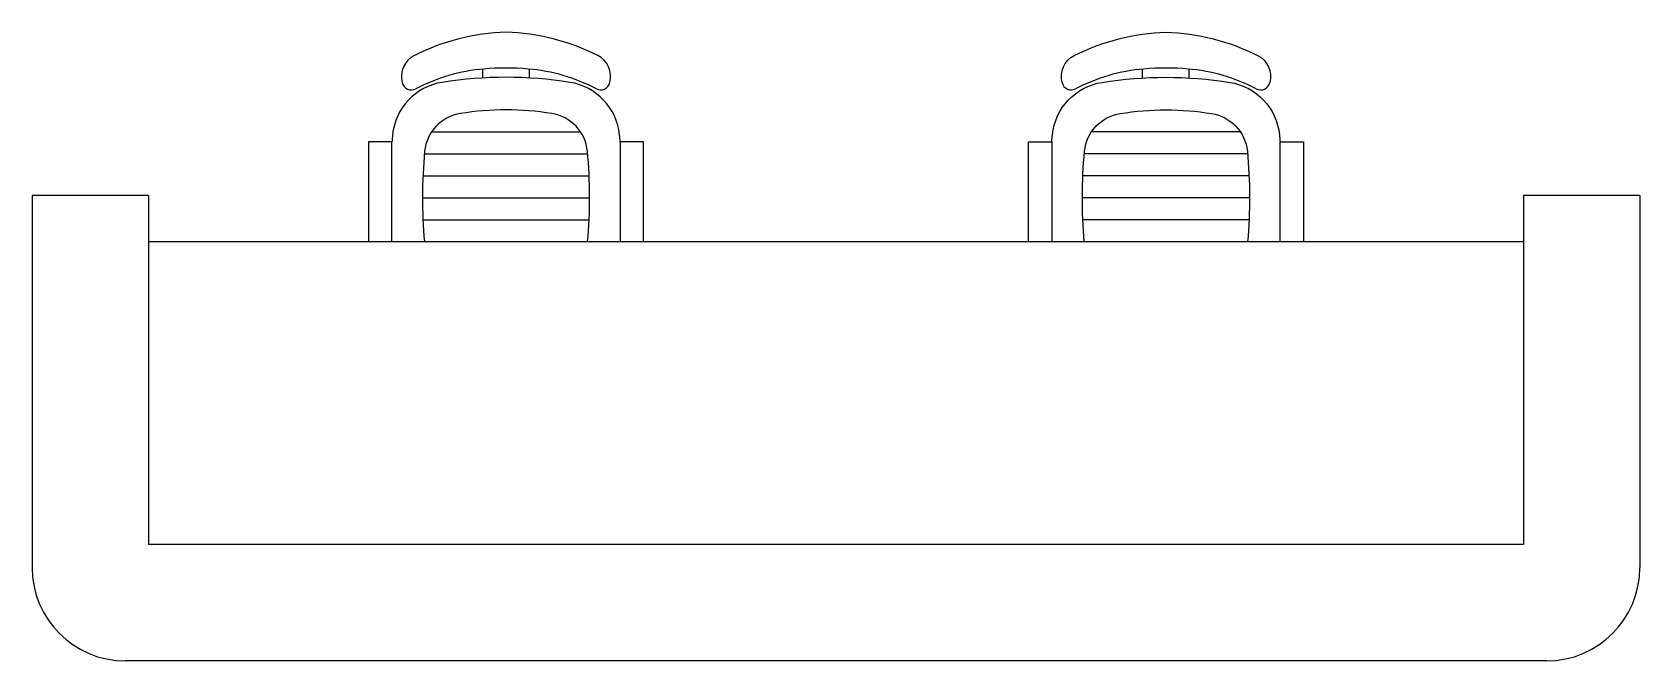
# Model space of a CAD drawing. Header units: millimetres. Extents: x -788.07 to -784.62, y 2688.22 to 2689.57.
import ezdxf

# ---------------------------------------------------------------- set-up
doc = ezdxf.new("R2010")
doc.units = ezdxf.units.MM
doc.header["$LTSCALE"] = 10
doc.layers.add('Móveis_cadeiras', color=2, linetype='Continuous')
doc.layers.add('Móveis_estações', color=2, linetype='Continuous')

msp = doc.modelspace()

# ---------------------------------------------------------------- linework, layer by layer
at = {"layer": 'Móveis_cadeiras'}
for p, q in [((-787.1002, 2689.4719), (-787.1002, 2689.491)), ((-787.0002, 2689.4719), (-787.0002, 2689.491)), ((-785.6841, 2689.4719), (-785.6841, 2689.491)), ((-785.5841, 2689.4719), (-785.5841, 2689.491))]:
    msp.add_line(p, q, dxfattribs=at)
at = {"layer": 'Móveis_cadeiras', "color": 1}
for p, q in [((-787.21, 2689.356), (-786.8904, 2689.356)), ((-785.4744, 2689.356), (-785.7939, 2689.356)), ((-787.2255, 2689.3086), (-786.875, 2689.3086)), ((-785.4589, 2689.3086), (-785.8094, 2689.3086)), ((-787.2285, 2689.2613), (-786.8719, 2689.2613)), ((-785.4558, 2689.2613), (-785.8125, 2689.2613)), ((-787.2296, 2689.214), (-786.8709, 2689.214)), ((-785.4548, 2689.214), (-785.8135, 2689.214)), ((-787.2285, 2689.1667), (-786.8719, 2689.1667)), ((-785.4559, 2689.1667), (-785.8124, 2689.1667))]:
    msp.add_line(p, q, dxfattribs=at)
at = {"layer": 'Móveis_cadeiras'}
for points in [[(-786.8275, 2689.4618, 0.35992), (-786.8536, 2689.5202, 0.10805), (-787.0502, 2689.5703, 0.10805), (-787.2469, 2689.5202, 0.35992), (-787.2729, 2689.4618)], [(-785.8568, 2689.4618, -0.35992), (-785.8308, 2689.5202, -0.10805), (-785.6341, 2689.5703, -0.10805), (-785.4375, 2689.5202, -0.35992), (-785.4114, 2689.4618)], [(-787.1872, 2689.4624, 0.340817), (-787.2938, 2689.3498, 0.002688), (-787.2952, 2689.3346, 0.328643)], [(-786.8052, 2689.3346, 0.002688), (-786.8066, 2689.3498, 0.340817), (-786.9133, 2689.4624, 0.07931), (-787.1872, 2689.4624, 0.340817)], [(-785.8791, 2689.3346, -0.002688), (-785.8778, 2689.3498, -0.340817), (-785.7711, 2689.4624, -0.07931), (-785.4972, 2689.4624, -0.340817)], [(-785.4972, 2689.4624, -0.340817), (-785.3905, 2689.3498, -0.002688), (-785.3891, 2689.3346, -0.328643)], [(-786.8751, 2689.1194, 0.045416), (-786.8755, 2689.3144, 0.340817), (-786.9523, 2689.3954, 0.079866), (-787.1481, 2689.3954, 0.340817), (-787.2249, 2689.3144, 0.045416), (-787.2253, 2689.1194, 0.045416)], [(-785.8093, 2689.1194, -0.045416), (-785.8089, 2689.3144, -0.340817), (-785.7321, 2689.3954, -0.079866), (-785.5362, 2689.3954, -0.340817), (-785.4594, 2689.3144, -0.045416), (-785.459, 2689.1194, -0.045416)]]:
    msp.add_lwpolyline(points, format="xyb", dxfattribs=at)
for points in [[(-787.2952, 2689.1194), (-787.2952, 2689.3346), (-787.3452, 2689.3346), (-787.3452, 2689.1194)], [(-786.7552, 2689.1194), (-786.7552, 2689.3346), (-786.8052, 2689.3346), (-786.8052, 2689.1194)], [(-785.9291, 2689.1194), (-785.9291, 2689.3346), (-785.8791, 2689.3346), (-785.8791, 2689.1194)], [(-785.3891, 2689.1194), (-785.3891, 2689.3346), (-785.3391, 2689.3346), (-785.3391, 2689.1194)]]:
    msp.add_lwpolyline(points, dxfattribs=at)
for centre, radius, start, end in [((-787.0664, 2689.1105), 0.3818, 94.7148, 117.7352), ((-787.0502, 2688.998), 0.4952, 84.4899, 95.5101), ((-787.034, 2689.1105), 0.3818, 62.2648, 85.2852), ((-785.6503, 2689.1105), 0.3818, 94.7148, 117.7352), ((-785.6341, 2688.998), 0.4952, 84.4899, 95.5101), ((-785.618, 2689.1105), 0.3818, 62.2648, 85.2852), ((-787.2534, 2689.4661), 0.02, 192.3844, 297.7352), ((-786.8471, 2689.4661), 0.02, 242.2648, 347.6156), ((-785.8373, 2689.4661), 0.02, 192.3844, 297.7352), ((-785.431, 2689.4661), 0.02, 242.2648, 347.6156)]:
    msp.add_arc(centre, radius, start, end, dxfattribs=at)
at = {"layer": 'Móveis_estações'}
for p, q in [((-788.0672, 2689.2194), (-788.0672, 2688.4194)), ((-787.8172, 2689.2194), (-788.0672, 2689.2194)), ((-787.8172, 2689.2194), (-787.8172, 2688.4694)), ((-784.6172, 2689.2194), (-784.8672, 2689.2194)), ((-784.8672, 2689.2194), (-784.8672, 2688.4694)), ((-784.6172, 2689.2194), (-784.6172, 2688.4194)), ((-784.8672, 2689.1194), (-787.8172, 2689.1194)), ((-784.8672, 2688.4694), (-787.8172, 2688.4694)), ((-784.8172, 2688.2194), (-787.8672, 2688.2194))]:
    msp.add_line(p, q, dxfattribs=at)
for centre, start, end in [((-787.8672, 2688.4194), 180, 270), ((-784.8172, 2688.4194), 270, 0)]:
    msp.add_arc(centre, 0.2, start, end, dxfattribs=at)

doc.saveas('drawing.dxf')
